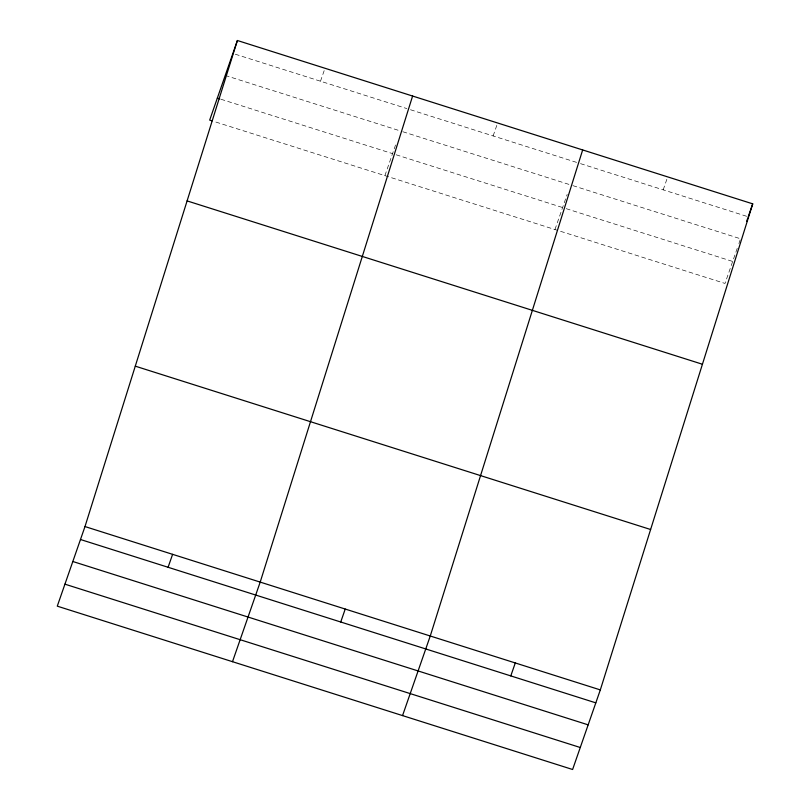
<?xml version="1.0" encoding="UTF-8"?>
<svg xmlns="http://www.w3.org/2000/svg" width="810" height="810" viewBox="0 0 810 810"><rect width="100%" height="100%" fill="white"/><g stroke="black" fill="none" stroke-linecap="round" stroke-linejoin="round"><path stroke-width="0.61" stroke-dasharray="4.05 3.04" d="M320.497 81.213L325.002 68.273M384.892 175.628L395.867 144.099M493.128 135.938L497.634 122.988M554.951 229.534L567.172 194.42M663.188 189.844L667.693 176.894M737.232 248.326L725.011 283.439L213.273 121.237M738.892 243.557L740.137 239.973M235.285 54.209L406.893 108.601M410.498 109.745L576.963 162.506M580.547 163.65L747.022 216.412M225.231 75.441L400.444 130.977M402.833 131.736L570.493 184.882M572.893 185.642L740.553 238.788M220.938 99.245L392.546 153.637M396.141 154.781L562.606 207.542M566.2 208.676L732.665 261.448"/><path stroke-width="1.21" d="M84.989 526.561L237.391 40.5L752.723 203.847L600.321 689.907L572.609 769.5L57.277 606.153L84.989 526.561L600.321 689.907M412.604 96.036L260.202 582.096L232.49 661.699M582.663 149.941L430.262 636.002L402.55 715.594M237.391 40.5L209.679 120.093L212.078 120.852M168.095 567.273L172.601 554.334M340.726 621.999L345.232 609.049M510.786 675.904L515.292 662.955M746.607 221.424L747.812 217.951M748.217 216.786L752.723 203.847M217.333 98.101L219.733 98.861M187.1 200.9L702.432 364.247M135.29 366.16L650.612 529.507M80.484 539.511L595.816 702.857M72.829 561.502L588.151 724.849M64.932 584.162L580.264 747.508"/></g></svg>
